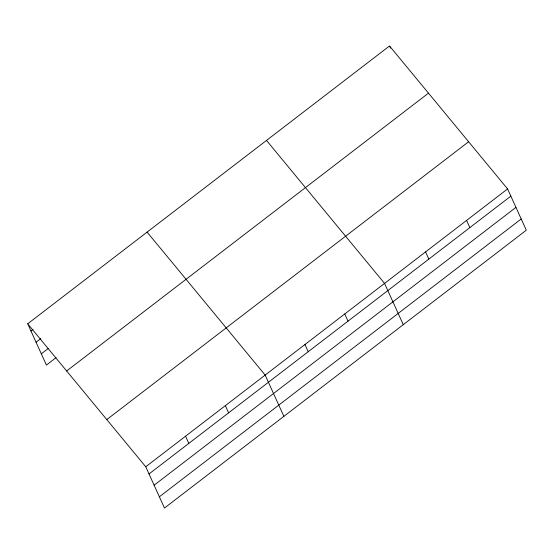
<?xml version="1.0" encoding="UTF-8"?>
<svg xmlns="http://www.w3.org/2000/svg" width="554" height="554" viewBox="0 0 554 554"><rect width="100%" height="100%" fill="white"/><g stroke="black" fill="none" stroke-linecap="round" stroke-linejoin="round"><path stroke-width="0.83" d="M27.7 323.799L389.524 45.968L507.582 188.935L526.3 230.201L164.476 508.032L145.75 466.766L27.7 323.799L46.418 365.065L56.03 357.69M30.969 331.001L33.025 329.415M36.065 342.24L40.871 338.549M41.321 353.826L48.184 348.556M66.66 370.979L428.484 93.148M106.797 419.586L468.622 141.755M145.75 466.766L507.582 188.935M149.019 473.961L510.843 196.137M154.123 485.207L515.947 207.376M159.372 496.793L521.203 218.962M266.509 140.432L384.559 283.399L403.277 324.665M147.101 232.112L265.158 375.079L283.877 416.352M389.85 46.688L390.508 48.129M466.572 220.423L469.84 227.625M425.569 251.911L428.831 259.113M344.754 313.959L348.023 321.161M304.956 344.519L308.225 351.721M225.353 405.639L228.622 412.841M185.555 436.199L188.824 443.401"/></g></svg>
